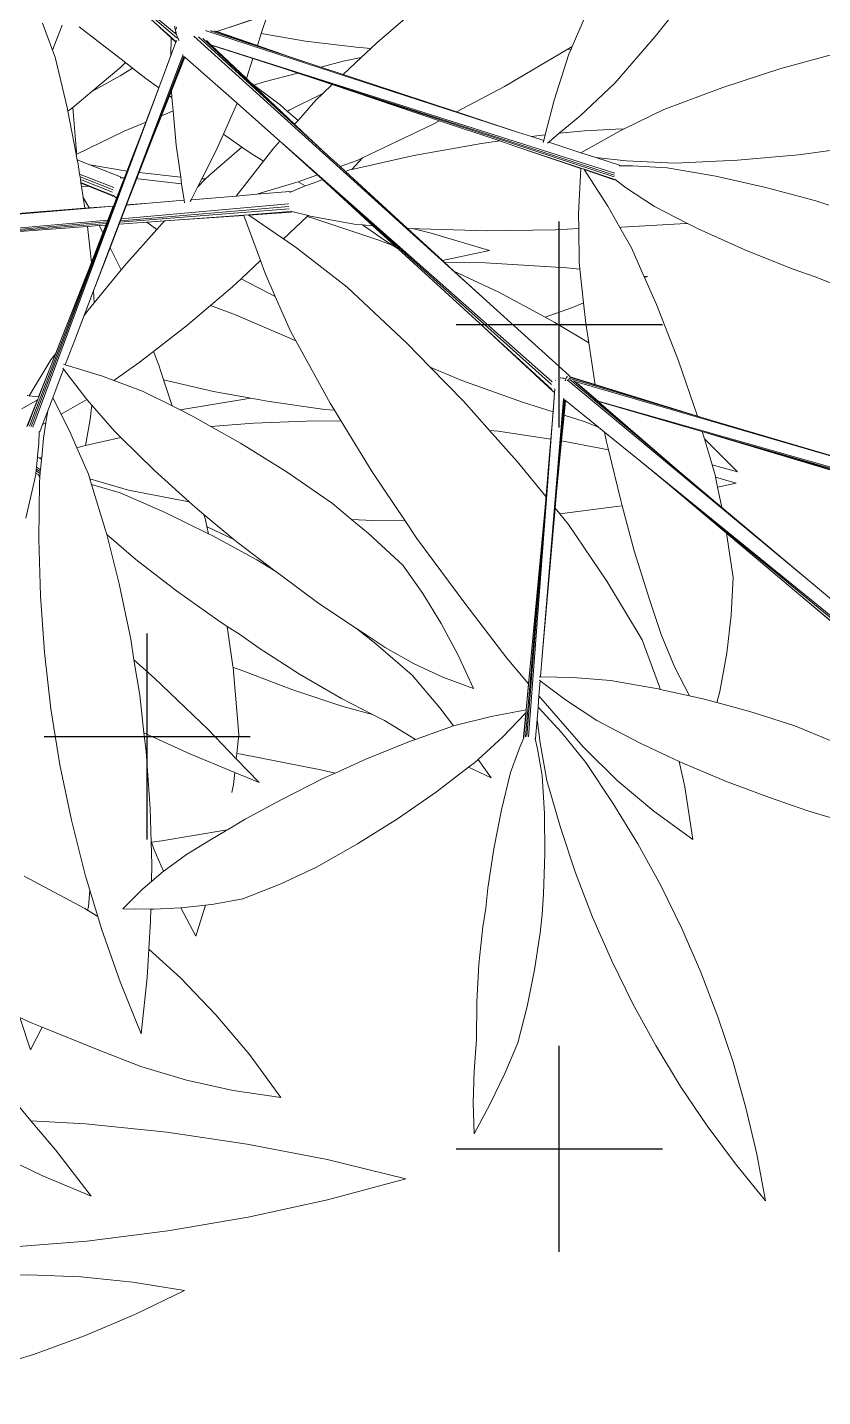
# Model space of a CAD drawing. Header units: millimetres. Extents: x 18 to 174501, y 22 to 24571.
# Drawn here: x 18596.1 to 18789, y 21839.9 to 22172.2 of the extents above; entities that cross this region are included whole.
import ezdxf

# ---------------------------------------------------------------- set-up
doc = ezdxf.new("R2010")
doc.units = ezdxf.units.MM
doc.header["$MEASUREMENT"] = 0
doc.layers.add('Edges', color=7, linetype='Continuous', lineweight=18)
doc.layers.add('tampak', color=7, linetype='Continuous')

# ---------------------------------------------------------------- blocks, each defined once
blk = doc.blocks.new('OUTDOOR')
at = {"layer": 'tampak', "transparency": 33554687}
h = blk.add_hatch(dxfattribs=at)
h.set_pattern_fill('CROSS', scale=400)
h.paths.add_polyline_path([(1833117.56, 62258.33), (1829017.56, 62258.33), (1829017.56, 55399.79), (1833117.56, 55399.79)])
blk = doc.blocks.new('BAMBOOPLAN')
at = {"layer": 'Edges'}
for p, q in [((7.9747, 0.0068), (9.87, 0.6454)), ((7.4349, 0.3284), (7.833, -0.0007)), ((7.4883, 0.2827), (7.8368, -0.0152)), ((8.7396, 0.149), (8.5295, -0.0325)), ((9.2808, 0.1244), (9.2073, -0.0455)), ((7.8339, -0.0284), (7.7365, 0.0594)), ((7.9754, 0.0066), (8.1509, 0.0649)), ((8.1508, 0.0645), (8.1293, -0.0004)), ((9.5549, 0.0642), (9.4949, -0.0106)), ((7.4056, -0.0582), (7.3713, 0.0355)), ((7.4394, 0.0284), (7.4056, -0.0582)), ((7.6087, -0.062), (7.4981, 0.0235)), ((7.8164, -0.0149), (7.777, 0.0217)), ((7.8294, 0.0253), (7.8301, 0.0185)), ((7.8301, 0.0185), (7.8317, 0.0105)), ((7.8317, 0.0105), (7.8326, 0.0073)), ((7.8326, 0.0073), (7.8323, 0.0048)), ((7.8323, 0.0048), (7.8324, 0.0011)), ((7.8324, 0.0011), (7.833, -0.0007)), ((7.8326, 0.0073), (7.8341, 0.0017)), ((7.8341, 0.0157), (7.8336, 0.0135)), ((7.8358, 0.0223), (7.8341, 0.0157)), ((7.8341, 0.0017), (7.835, -0.0013)), ((7.9381, 0.0098), (7.9369, 0.0102)), ((9.0212, -0.343), (7.9381, 0.0098)), ((7.9555, 0.009), (7.953, 0.0098)), ((7.9567, 0.0086), (7.9555, 0.009)), ((8.3252, -0.1131), (7.9567, 0.0086)), ((7.9652, 0.0087), (7.9667, 0.0081)), ((7.9667, 0.0081), (8.2249, -0.0792)), ((7.972, 0.0077), (7.9747, 0.0068)), ((7.9747, 0.0068), (7.9754, 0.0066)), ((7.9754, 0.0066), (8.1156, -0.0416)), ((7.8331, -0.0306), (7.3374, -1.3646)), ((7.8164, -0.0149), (7.8157, -0.0767)), ((7.8331, -0.0306), (7.8157, -0.0767)), ((7.8331, -0.0305), (7.8164, -0.0149)), ((7.833, -0.0007), (7.8331, -0.001)), ((7.8336, -0.0011), (7.8331, -0.001)), ((7.8339, -0.0284), (7.8331, -0.0305)), ((7.8331, -0.0305), (7.8331, -0.0306)), ((7.8336, -0.0011), (7.8355, -0.0027)), ((7.8342, -0.0013), (7.8336, -0.0011)), ((7.835, -0.0256), (7.8339, -0.0284)), ((7.835, -0.0013), (7.8355, -0.0027)), ((7.835, -0.0256), (7.8353, -0.0247)), ((7.8355, -0.0027), (7.8369, -0.0072)), ((7.8369, -0.0072), (7.8402, -0.0156)), ((7.8402, -0.0156), (7.8419, -0.0193)), ((7.8419, -0.0193), (7.8436, -0.023)), ((7.8436, -0.023), (7.8446, -0.0247)), ((7.8956, -0.0088), (7.8955, -0.0087)), ((8.934, -0.9493), (7.8956, -0.0088)), ((7.9123, -0.0123), (7.9119, -0.012)), ((8.3591, -0.4221), (7.9123, -0.0123)), ((7.9268, -0.0177), (7.9273, -0.0181)), ((7.9273, -0.0181), (8.2745, -0.3429)), ((7.9389, -0.0247), (7.9548, -0.0397)), ((7.9548, -0.0397), (9.3548, -0.4848)), ((7.9548, -0.0397), (7.9555, -0.0405)), ((7.9555, -0.0405), (8.1005, -0.0872)), ((7.9555, -0.0405), (8.0777, -0.1563)), ((8.1293, -0.0004), (8.1156, -0.0416)), ((8.1156, -0.0416), (8.2249, -0.0792)), ((8.2823, -0.026), (8.1293, -0.0004)), ((8.4584, -0.0479), (8.2823, -0.026)), ((8.5295, -0.0325), (8.5087, -0.052)), ((9.2073, -0.0455), (9.1897, -0.0558)), ((9.2073, -0.0455), (9.2034, -0.0545)), ((9.4949, -0.0106), (9.3542, -0.172)), ((7.4145, -0.0824), (7.4056, -0.0582)), ((7.4571, -0.261), (7.4145, -0.0824)), ((7.4816, -1.0652), (7.8585, -0.0731)), ((7.6583, -0.1008), (7.6087, -0.062)), ((7.7173, -0.4523), (7.861, -0.0788)), ((7.8633, -0.0808), (7.7523, -0.3634)), ((7.8157, -0.0767), (7.7737, -0.1884)), ((7.8645, -0.082), (7.8177, -0.1993)), ((7.8585, -0.0731), (7.8586, -0.073)), ((7.861, -0.0788), (7.8611, -0.0785)), ((7.8611, -0.0785), (7.8612, -0.0784)), ((7.8642, -0.0818), (7.8645, -0.082)), ((7.8645, -0.082), (8.0454, -0.242)), ((8.1005, -0.0872), (8.0777, -0.1563)), ((8.1005, -0.0872), (8.207, -0.1216)), ((8.2249, -0.0792), (8.3252, -0.1131)), ((8.4756, -0.0831), (8.4128, -0.0965)), ((8.4756, -0.0831), (8.4128, -0.1421)), ((8.5087, -0.052), (8.4584, -0.0479)), ((8.5087, -0.052), (8.4756, -0.0831)), ((9.1897, -0.0558), (8.9726, -0.1834)), ((9.1958, -0.0721), (9.1447, -0.2309)), ((9.2034, -0.0545), (9.1897, -0.0558)), ((9.2034, -0.0545), (9.1958, -0.0721)), ((10.1346, -0.0653), (9.9301, -0.1219)), ((7.6422, -0.1172), (7.5424, -0.2007)), ((7.6833, -0.1204), (7.6397, -0.1473)), ((7.6583, -0.1008), (7.6422, -0.1172)), ((7.6833, -0.1204), (7.6583, -0.1008)), ((7.7287, -0.1559), (7.6833, -0.1204)), ((8.2556, -0.1375), (8.1393, -0.1679)), ((8.207, -0.1216), (9.3531, -0.4913)), ((8.207, -0.1216), (8.2556, -0.1375)), ((8.2556, -0.1375), (8.3125, -0.1562)), ((8.3357, -0.1166), (8.3252, -0.1131)), ((8.4128, -0.0965), (8.3357, -0.1166)), ((8.4128, -0.1421), (8.3357, -0.1166)), ((8.8055, -0.2717), (8.4128, -0.1421)), ((9.9301, -0.1219), (9.7287, -0.1876)), ((7.6397, -0.1473), (7.5424, -0.2007)), ((7.7737, -0.1884), (7.7287, -0.1559)), ((7.7737, -0.1884), (7.7287, -0.308)), ((8.0777, -0.1563), (8.0929, -0.1707)), ((8.1036, -0.1788), (8.0929, -0.1707)), ((8.0929, -0.1707), (8.2447, -0.3146)), ((8.1393, -0.1679), (8.1036, -0.1788)), ((8.1945, -0.2479), (8.1036, -0.1788)), ((8.3125, -0.1562), (9.352, -0.4971)), ((8.3753, -0.1773), (8.3125, -0.1562)), ((8.3753, -0.1773), (8.3424, -0.2082)), ((8.7475, -0.3024), (8.3753, -0.1773)), ((8.9726, -0.1834), (8.8055, -0.2717)), ((9.3542, -0.172), (9.2329, -0.2866)), ((9.7287, -0.1876), (9.525, -0.2635)), ((7.5424, -0.2007), (7.4757, -0.2566)), ((7.8112, -0.2156), (7.7834, -0.2852)), ((7.8177, -0.1993), (7.8112, -0.2156)), ((7.8196, -0.2217), (7.8112, -0.2156)), ((7.8177, -0.1993), (7.8196, -0.2217)), ((7.8196, -0.2217), (7.8237, -0.2686)), ((8.3424, -0.2082), (8.2257, -0.2661)), ((8.3182, -0.2309), (8.2566, -0.3011)), ((8.3424, -0.2082), (8.3182, -0.2309)), ((9.1447, -0.2309), (9.1134, -0.3513)), ((7.4588, -0.2696), (7.4571, -0.261)), ((7.4717, -0.26), (7.4588, -0.2696)), ((7.4876, -0.4187), (7.4588, -0.2696)), ((7.4757, -0.2566), (7.4717, -0.26)), ((7.4777, -0.2714), (7.4757, -0.2566)), ((7.4886, -0.4101), (7.4777, -0.2714)), ((7.8237, -0.2686), (7.7834, -0.2852)), ((7.8237, -0.2686), (7.8338, -0.387)), ((8.0454, -0.242), (7.998, -0.349)), ((8.0454, -0.242), (8.1935, -0.373)), ((8.2204, -0.2702), (8.1945, -0.2479)), ((8.2257, -0.2661), (8.2204, -0.2702)), ((8.2566, -0.3011), (8.2204, -0.2702)), ((9.0212, -0.343), (8.8055, -0.2717)), ((9.525, -0.2635), (9.3866, -0.3309)), ((7.7287, -0.308), (7.6536, -0.3391)), ((7.7287, -0.308), (7.7149, -0.3447)), ((7.7834, -0.2852), (7.7523, -0.3634)), ((8.2566, -0.3011), (8.2447, -0.3146)), ((8.2447, -0.3146), (8.2745, -0.3429)), ((8.7228, -0.3154), (8.4801, -0.4311)), ((8.7475, -0.3024), (8.7228, -0.3154)), ((8.9565, -0.3726), (8.7475, -0.3024)), ((9.2329, -0.2866), (9.1623, -0.346)), ((9.3584, -0.3313), (9.25, -0.3377)), ((9.3866, -0.3309), (9.3584, -0.3313)), ((9.3866, -0.3309), (9.3727, -0.3376)), ((7.7149, -0.3447), (7.3315, -1.3628)), ((7.6536, -0.3391), (7.4877, -0.4193)), ((7.7149, -0.3447), (7.6788, -0.439)), ((7.7523, -0.3634), (7.7173, -0.4523)), ((7.998, -0.349), (7.9711, -0.4099)), ((8.0622, -0.3939), (7.998, -0.349)), ((8.1935, -0.373), (8.1693, -0.4006)), ((8.1935, -0.373), (8.2016, -0.3802)), ((8.2745, -0.3429), (8.3591, -0.4221)), ((8.9565, -0.3726), (8.8925, -0.3813)), ((9.0086, -0.3901), (8.9565, -0.3726)), ((9.0663, -0.3577), (9.0212, -0.343)), ((9.1134, -0.3513), (9.0663, -0.3577)), ((9.1082, -0.3713), (9.0663, -0.3577)), ((9.1082, -0.3713), (9.1065, -0.3779)), ((9.1134, -0.3513), (9.1082, -0.3713)), ((9.1255, -0.377), (9.1218, -0.3801)), ((9.1623, -0.346), (9.1255, -0.377)), ((9.2374, -0.4134), (9.1255, -0.377)), ((9.25, -0.3377), (9.1623, -0.346)), ((9.3727, -0.3376), (9.2374, -0.4134)), ((7.4876, -0.4187), (7.4886, -0.4101)), ((7.4877, -0.4193), (7.4876, -0.4187)), ((7.4915, -0.4386), (7.4877, -0.4193)), ((7.8338, -0.387), (7.8499, -0.4982)), ((7.9711, -0.4099), (7.923, -0.5038)), ((8.0622, -0.3939), (7.9492, -0.4908)), ((8.0942, -0.4164), (8.0622, -0.3939)), ((8.1366, -0.4425), (8.0942, -0.4164)), ((8.1693, -0.4006), (8.1366, -0.4425)), ((8.2016, -0.3802), (9.138, -1.2084)), ((8.2016, -0.3802), (8.307, -0.4747)), ((8.4022, -0.4616), (8.3591, -0.4221)), ((8.6584, -0.4229), (8.4429, -0.4717)), ((8.8925, -0.3813), (8.6584, -0.4229)), ((9.2364, -0.4677), (9.0086, -0.3901)), ((9.2365, -0.4667), (9.0086, -0.3901)), ((9.2888, -0.4302), (9.2374, -0.4134)), ((9.9913, -0.4206), (9.7802, -0.4394)), ((10.1878, -0.3941), (9.9913, -0.4206)), ((7.6788, -0.439), (7.3262, -1.3617)), ((7.5346, -0.4555), (7.4915, -0.4386)), ((7.4942, -0.4528), (7.4915, -0.4386)), ((7.4996, -0.4879), (7.4942, -0.4528)), ((7.6639, -0.4773), (7.5346, -0.4555)), ((7.641, -0.4974), (7.5346, -0.4555)), ((7.6639, -0.4773), (7.6788, -0.439)), ((7.7057, -0.4824), (7.7173, -0.4523)), ((8.1366, -0.4425), (8.042, -0.5636)), ((8.307, -0.4747), (9.1353, -1.2176)), ((8.3238, -0.49), (8.307, -0.4747)), ((8.4612, -0.4401), (8.4022, -0.4616)), ((8.4209, -0.4787), (8.4022, -0.4616)), ((8.4367, -0.4731), (8.4209, -0.4787)), ((8.4429, -0.4717), (8.4367, -0.4731)), ((8.4801, -0.4311), (8.4429, -0.4717)), ((8.4801, -0.4311), (8.4612, -0.4401)), ((9.2293, -0.6254), (9.2364, -0.4677)), ((9.2364, -0.4677), (9.2365, -0.4667)), ((9.2479, -0.4705), (9.2365, -0.4667)), ((9.2488, -0.4719), (9.2479, -0.4705)), ((9.3517, -0.5054), (9.2479, -0.4705)), ((9.3526, -0.5073), (9.2488, -0.4719)), ((9.33, -0.5983), (9.2488, -0.4719)), ((9.394, -0.4414), (9.2888, -0.4302)), ((9.3704, -0.4567), (9.2888, -0.4302)), ((9.3713, -0.4587), (9.3697, -0.4587)), ((9.3704, -0.4567), (9.3713, -0.4587)), ((9.4165, -0.4585), (9.3713, -0.4587)), ((9.5631, -0.4497), (9.394, -0.4414)), ((9.5366, -0.4654), (9.4165, -0.4585)), ((9.7045, -0.495), (9.5366, -0.4654)), ((9.7802, -0.4394), (9.5631, -0.4497)), ((7.4996, -0.4879), (7.6181, -0.5336)), ((7.501, -0.4975), (7.4996, -0.4879)), ((7.501, -0.4975), (7.6153, -0.5421)), ((7.5023, -0.5058), (7.501, -0.4975)), ((7.5023, -0.5058), (7.6133, -0.5498)), ((7.504, -0.517), (7.5023, -0.5058)), ((7.6123, -0.5607), (7.504, -0.517)), ((7.5043, -0.5187), (7.504, -0.517)), ((7.5323, -0.5301), (7.5043, -0.5187)), ((7.5059, -0.5297), (7.5043, -0.5187)), ((7.6355, -0.55), (7.647, -0.5204)), ((7.6421, -0.5002), (7.6399, -0.5)), ((7.641, -0.4974), (7.6421, -0.5002)), ((7.6547, -0.5008), (7.6421, -0.5002)), ((7.647, -0.5204), (7.6547, -0.5008)), ((7.6547, -0.5008), (7.6639, -0.4773)), ((7.6626, -0.5946), (7.6977, -0.5032)), ((7.6977, -0.5032), (7.7057, -0.4824)), ((7.7023, -0.5035), (7.6977, -0.5032)), ((7.8532, -0.5213), (7.7023, -0.5035)), ((7.8499, -0.4982), (7.7057, -0.4824)), ((7.8499, -0.4982), (7.8532, -0.5213)), ((7.8532, -0.5213), (7.8614, -0.5785)), ((7.923, -0.5038), (7.9082, -0.5326)), ((7.9363, -0.5039), (7.9082, -0.5326)), ((7.9363, -0.5039), (7.923, -0.5038)), ((7.9492, -0.4908), (7.9363, -0.5039)), ((8.249, -0.5172), (8.1139, -0.5576)), ((8.2568, -0.5143), (8.249, -0.5172)), ((8.3238, -0.49), (8.2568, -0.5143)), ((8.2816, -0.5283), (8.2568, -0.5143)), ((8.3215, -0.5139), (8.2855, -0.5266)), ((8.3419, -0.5067), (8.3215, -0.5139)), ((8.3305, -0.4962), (8.3238, -0.49)), ((8.3419, -0.5067), (8.3305, -0.4962)), ((8.5163, -0.6664), (8.3419, -0.5067)), ((8.6347, -0.6748), (8.4209, -0.4787)), ((9.3526, -0.5073), (9.3541, -0.5074)), ((9.3541, -0.5074), (9.3558, -0.5064)), ((9.3558, -0.5064), (9.3542, -0.5053)), ((9.3916, -0.5335), (9.3558, -0.5064)), ((9.8785, -0.5342), (9.7045, -0.495)), ((7.5323, -0.5301), (7.5059, -0.5297)), ((7.5118, -0.5683), (7.5059, -0.5297)), ((7.5324, -0.6048), (7.5118, -0.5683)), ((7.5176, -0.606), (7.5118, -0.5683)), ((7.6133, -0.5633), (7.5323, -0.5301)), ((7.6133, -0.5633), (7.6152, -0.5636)), ((7.6152, -0.5636), (7.6176, -0.5624)), ((7.6176, -0.5624), (7.6156, -0.5608)), ((7.6273, -0.5708), (7.6176, -0.5624)), ((7.6273, -0.5708), (7.6355, -0.55)), ((7.9082, -0.5326), (7.8857, -0.5765)), ((8.042, -0.5636), (7.8857, -0.5765)), ((8.1139, -0.5576), (8.042, -0.5636)), ((8.2279, -0.5482), (8.1139, -0.5576)), ((8.2279, -0.5482), (8.2301, -0.5502)), ((8.2301, -0.5502), (8.228, -0.551)), ((8.2816, -0.5283), (8.2301, -0.5502)), ((8.2855, -0.5266), (8.2816, -0.5283)), ((9.4917, -0.6), (9.3916, -0.5335)), ((10.051, -0.5805), (9.8785, -0.5342)), ((7.6164, -0.5987), (6.8469, -0.6623)), ((7.5176, -0.606), (7.2568, -0.6265)), ((7.5324, -0.6048), (7.5176, -0.606)), ((7.6166, -0.5982), (7.5324, -0.6048)), ((7.5976, -0.6469), (7.6164, -0.5987)), ((7.6164, -0.5987), (7.6166, -0.5982)), ((7.6166, -0.5982), (7.6273, -0.5708)), ((7.6395, -0.6546), (8.2261, -0.6074)), ((7.6415, -0.6495), (8.2245, -0.5996)), ((7.6441, -0.6428), (8.2233, -0.5908)), ((7.6441, -0.6428), (7.6625, -0.5949)), ((7.7399, -0.5885), (7.6625, -0.5949)), ((7.6625, -0.5949), (7.6626, -0.5946)), ((7.7399, -0.5885), (7.6626, -0.5946)), ((7.8614, -0.5785), (7.7399, -0.5885)), ((7.8614, -0.5785), (7.8627, -0.5874)), ((7.8857, -0.5765), (7.8828, -0.5822)), ((8.2355, -0.6169), (8.2331, -0.6163)), ((8.234, -0.6189), (8.2355, -0.6169)), ((8.2912, -0.6311), (8.2355, -0.6169)), ((9.3718, -0.6722), (9.33, -0.5983)), ((9.607, -0.6583), (9.4917, -0.6)), ((10.097, -0.5949), (10.051, -0.5805)), ((6.2313, -0.7696), (7.5976, -0.6469)), ((6.6247, -0.7364), (7.5951, -0.6534)), ((6.7722, -0.7245), (7.5931, -0.6584)), ((7.5907, -0.6645), (7.5669, -0.6663)), ((7.5803, -0.6913), (7.5907, -0.6645)), ((7.5907, -0.6645), (7.5931, -0.6584)), ((7.5931, -0.6584), (7.5951, -0.6534)), ((7.5951, -0.6534), (7.5976, -0.6469)), ((7.6055, -0.743), (7.637, -0.6612)), ((7.7331, -0.6541), (7.637, -0.6612)), ((7.637, -0.6612), (7.6395, -0.6546)), ((7.6395, -0.6546), (7.6415, -0.6495)), ((7.6415, -0.6495), (7.6441, -0.6428)), ((7.7487, -0.653), (7.7331, -0.6541)), ((7.7671, -0.6797), (7.7331, -0.6541)), ((8.0684, -0.6295), (7.7487, -0.653)), ((7.7938, -0.6498), (7.7487, -0.653)), ((7.7938, -0.6498), (7.7671, -0.6797)), ((8.0689, -0.6308), (7.7938, -0.6498)), ((8.0844, -0.6284), (8.0684, -0.6295)), ((8.0689, -0.6308), (8.0684, -0.6295)), ((8.1265, -0.7877), (8.0689, -0.6308)), ((8.2301, -0.6177), (8.0844, -0.6284)), ((8.0862, -0.6296), (8.0844, -0.6284)), ((8.2321, -0.6195), (8.0862, -0.6296)), ((8.2066, -0.7124), (8.0862, -0.6296)), ((8.2878, -0.6344), (8.2066, -0.7124)), ((8.2321, -0.6195), (8.234, -0.6189)), ((8.2912, -0.6311), (8.2878, -0.6344)), ((8.3111, -0.6411), (8.2878, -0.6344)), ((8.2935, -0.6317), (8.2912, -0.6311)), ((8.451, -0.6617), (8.2935, -0.6317)), ((8.537, -0.7165), (8.3111, -0.6411)), ((8.4796, -0.6638), (8.451, -0.6617)), ((8.556, -0.7165), (8.4796, -0.6638)), ((8.5163, -0.6664), (8.4796, -0.6638)), ((9.2299, -0.6759), (9.2293, -0.6254)), ((9.6011, -0.659), (9.379, -0.672)), ((9.607, -0.6583), (9.6011, -0.659)), ((9.6439, -0.677), (9.607, -0.6583)), ((7.5263, -0.6693), (7.2598, -0.6888)), ((7.5669, -0.6663), (7.5263, -0.6693)), ((7.5403, -0.7937), (7.5263, -0.6693)), ((7.5403, -0.7937), (7.5803, -0.6913)), ((7.576, -0.6826), (7.5669, -0.6663)), ((7.5803, -0.6913), (7.576, -0.6826)), ((7.7671, -0.6797), (7.6617, -0.7973)), ((8.6036, -0.7464), (8.5163, -0.6664)), ((8.6531, -0.6762), (8.6347, -0.6748)), ((8.7576, -0.7875), (8.6347, -0.6748)), ((8.7187, -0.6924), (8.6531, -0.6762)), ((8.6778, -0.6779), (8.6531, -0.6762)), ((8.9135, -0.6839), (8.6778, -0.6779)), ((8.9207, -0.7524), (8.7187, -0.6924)), ((9.1496, -0.6804), (8.9135, -0.6839)), ((9.2299, -0.6759), (9.1496, -0.6804)), ((9.2313, -0.7922), (9.2299, -0.6759)), ((9.379, -0.672), (9.3718, -0.6722)), ((9.4121, -0.7435), (9.3718, -0.6722)), ((9.8051, -0.7496), (9.6439, -0.677)), ((7.5479, -0.8928), (7.6055, -0.743)), ((7.6431, -0.82), (7.6055, -0.743)), ((8.2513, -0.7431), (8.2066, -0.7124)), ((8.4271, -0.8793), (8.2513, -0.7431)), ((8.5851, -0.7348), (8.537, -0.7165)), ((8.5851, -0.7348), (8.556, -0.7165)), ((8.6036, -0.7464), (8.5851, -0.7348)), ((8.887, -1.0059), (8.6036, -0.7464)), ((8.9207, -0.7524), (8.7576, -0.7875)), ((9.4555, -0.8413), (9.4121, -0.7435)), ((9.9695, -0.8156), (9.8051, -0.7496)), ((7.4393, -1.0522), (7.5403, -0.7937)), ((7.6617, -0.7973), (7.6431, -0.82)), ((8.1265, -0.7877), (8.0594, -0.8502)), ((8.1414, -0.8284), (8.1265, -0.7877)), ((8.7629, -0.7924), (8.7576, -0.7875)), ((8.907, -0.7948), (8.7629, -0.7924)), ((8.797, -0.8236), (8.7629, -0.7924)), ((9.1881, -0.8123), (8.907, -0.7948)), ((9.234, -0.8173), (9.2313, -0.7922)), ((7.6431, -0.82), (7.5497, -0.9343)), ((8.0594, -0.8502), (8.0297, -0.8779)), ((8.1778, -0.9122), (8.0594, -0.8502)), ((8.1778, -0.9122), (8.1414, -0.8284)), ((8.9525, -0.8971), (8.797, -0.8236)), ((8.934, -0.9493), (8.797, -0.8236)), ((9.234, -0.8173), (9.1881, -0.8123)), ((9.2467, -0.9339), (9.234, -0.8173)), ((9.4676, -0.8426), (9.4555, -0.8413)), ((9.4578, -0.8466), (9.4555, -0.8413)), ((9.4676, -0.8426), (9.4578, -0.8466)), ((9.4989, -0.9392), (9.4578, -0.8466)), ((10.053, -0.8454), (9.9695, -0.8156)), ((10.1305, -0.8764), (10.053, -0.8454)), ((7.515, -0.9783), (7.5479, -0.8928)), ((7.5497, -0.9343), (7.5479, -0.8928)), ((8.0297, -0.8779), (7.9536, -0.9426)), ((8.6349, -1.0751), (8.4271, -0.8793)), ((9.1136, -0.984), (8.9525, -0.8971)), ((7.5497, -0.9343), (7.5288, -0.9599)), ((7.9536, -0.9426), (7.8705, -1.0133)), ((8.04, -0.9752), (7.9536, -0.9426)), ((8.23, -1.0325), (8.1778, -0.9122)), ((9.1971, -1.1876), (8.934, -0.9493)), ((9.2467, -0.9339), (9.2078, -0.95)), ((9.2545, -1.0051), (9.2467, -0.9339)), ((9.576, -1.1345), (9.4989, -0.9392)), ((7.4816, -1.0652), (7.515, -0.9783)), ((7.5288, -0.9599), (7.515, -0.9783)), ((8.2206, -1.0525), (8.04, -0.9752)), ((9.2078, -0.95), (9.1136, -0.984)), ((9.1473, -1.0022), (9.1136, -0.984)), ((7.8705, -1.0133), (7.7558, -1.1022)), ((8.2485, -1.0659), (8.23, -1.0325)), ((9.1407, -1.2412), (8.887, -1.0059)), ((9.1367, -1.2345), (8.887, -1.0059)), ((9.2646, -1.0724), (9.1473, -1.0022)), ((9.2646, -1.0724), (9.2545, -1.0051)), ((7.3583, -1.2596), (7.4393, -1.0522)), ((7.4168, -1.1092), (7.4393, -1.0522)), ((7.45, -1.1484), (7.4816, -1.0652)), ((8.2485, -1.0659), (8.2206, -1.0525)), ((8.3683, -1.2822), (8.2485, -1.0659)), ((8.7148, -1.157), (8.6349, -1.0751)), ((9.2856, -1.2115), (9.2646, -1.0724)), ((7.4003, -1.1312), (7.3242, -1.2562)), ((7.3574, -1.2595), (7.4168, -1.1092)), ((7.4168, -1.1092), (7.4003, -1.1312)), ((7.7558, -1.1022), (7.7055, -1.1412)), ((7.7736, -1.1499), (7.7558, -1.1022)), ((9.6419, -1.3265), (9.576, -1.1345)), ((7.4063, -1.2632), (7.4441, -1.1638)), ((7.4441, -1.1638), (7.4415, -1.1604)), ((7.5215, -1.2647), (7.4441, -1.1638)), ((7.45, -1.1484), (7.4442, -1.1466)), ((7.5758, -1.1873), (7.45, -1.1484)), ((7.7055, -1.1412), (7.6183, -1.2032)), ((7.7902, -1.2007), (7.7736, -1.1499)), ((8.8242, -1.2031), (8.7148, -1.157)), ((8.8304, -1.2754), (8.7148, -1.157)), ((9.1923, -1.1861), (9.1921, -1.1859)), ((9.1921, -1.186), (9.1923, -1.1862)), ((7.6183, -1.2032), (7.5758, -1.1873)), ((7.7175, -1.2403), (7.6183, -1.2032)), ((7.964, -1.2409), (7.7902, -1.2007)), ((7.8199, -1.2916), (7.7902, -1.2007)), ((9.035, -1.2788), (8.8242, -1.2031)), ((9.147, -1.2316), (9.0555, -2.4383)), ((9.1472, -1.2283), (9.1471, -1.229)), ((9.1472, -1.2284), (9.1472, -1.229)), ((9.1491, -1.2036), (9.1491, -1.2041)), ((9.1678, -1.1943), (9.1656, -1.1942)), ((9.1733, -1.1947), (9.1678, -1.1943)), ((9.1786, -1.1955), (9.1733, -1.1947)), ((9.1833, -1.1965), (9.1786, -1.1955)), ((9.1828, -1.2031), (9.1824, -1.2043)), ((9.1832, -1.202), (9.1828, -1.2031)), ((9.1832, -1.202), (9.1833, -1.2019)), ((9.1834, -1.1965), (9.1833, -1.1965)), ((9.1853, -1.1973), (9.1833, -1.2019)), ((9.1878, -1.1926), (9.1853, -1.1973)), ((9.1901, -1.1894), (9.1878, -1.1926)), ((9.1894, -1.2007), (9.1893, -1.2006)), ((10.0348, -1.9042), (9.1894, -1.2007)), ((9.1903, -1.1892), (9.1901, -1.1894)), ((9.1961, -1.2004), (9.1925, -1.1994)), ((9.1929, -1.1881), (9.1927, -1.188)), ((9.6915, -1.3415), (9.195, -1.1947)), ((9.1961, -1.2004), (9.1961, -1.2005)), ((9.1984, -1.1897), (9.1971, -1.1876)), ((9.1973, -1.1915), (9.5861, -1.3096)), ((9.1984, -1.1897), (9.1975, -1.1894)), ((9.1985, -1.1898), (9.1984, -1.1897)), ((9.2007, -1.1904), (9.1984, -1.1897)), ((9.1989, -1.1998), (9.1986, -1.1995)), ((9.5695, -1.5121), (9.1989, -1.1998)), ((9.1993, -1.19), (9.222, -1.1971)), ((9.2007, -1.1904), (9.222, -1.1971)), ((9.2115, -1.2042), (9.2121, -1.2047)), ((9.2121, -1.2047), (9.501, -1.4532)), ((9.213, -1.2054), (9.2131, -1.2054)), ((10.4224, -1.5577), (9.2131, -1.2054)), ((9.222, -1.1971), (9.2867, -1.2171)), ((9.2257, -1.2132), (9.297, -1.2754)), ((9.2867, -1.2171), (9.2856, -1.2115)), ((9.2867, -1.2171), (9.5861, -1.3096)), ((7.2987, -1.3015), (7.353, -1.2705)), ((7.3167, -1.3623), (7.353, -1.2705)), ((7.3176, -1.2555), (7.3242, -1.2562)), ((7.3186, -1.3614), (7.3544, -1.2697)), ((7.3242, -1.2562), (7.3574, -1.2595)), ((7.353, -1.2705), (7.3544, -1.2697)), ((7.3544, -1.2697), (7.3583, -1.2596)), ((7.3574, -1.2595), (7.3583, -1.2596)), ((7.389, -1.3087), (7.4063, -1.2632)), ((7.4352, -1.3203), (7.4063, -1.2632)), ((7.5249, -1.2687), (7.4352, -1.3203)), ((7.5249, -1.2687), (7.5215, -1.2647)), ((7.542, -1.2886), (7.5249, -1.2687)), ((7.8199, -1.2916), (7.7175, -1.2403)), ((8.0928, -1.2647), (7.8476, -1.3054)), ((8.0928, -1.2647), (7.964, -1.2409)), ((8.1566, -1.2764), (8.0928, -1.2647)), ((8.3501, -1.3033), (8.1566, -1.2764)), ((8.9202, -1.3762), (8.8304, -1.2754)), ((9.1405, -1.3118), (9.035, -1.2788)), ((9.1033, -2.1596), (9.1774, -1.2666)), ((9.1458, -1.2454), (9.1405, -1.3118)), ((9.1407, -1.2412), (9.1458, -1.2454)), ((9.1466, -1.2355), (9.1458, -1.2454)), ((9.1529, -1.5901), (9.1808, -1.2694)), ((9.183, -1.2714), (9.1607, -1.5078)), ((9.1774, -1.2666), (9.1775, -1.2656)), ((9.1775, -1.2656), (9.1775, -1.2655)), ((9.184, -1.2722), (9.1789, -1.3238)), ((9.1823, -1.2708), (9.183, -1.2714)), ((9.183, -1.2714), (9.184, -1.2722)), ((9.184, -1.2722), (9.2977, -1.3646)), ((9.297, -1.2754), (10.7739, -1.6943)), ((9.297, -1.2754), (9.2978, -1.2761)), ((9.2978, -1.2761), (9.2984, -1.2762)), ((9.2978, -1.2761), (9.2985, -1.2767)), ((9.2985, -1.2767), (9.2984, -1.2762)), ((9.2984, -1.2762), (9.5689, -1.3542)), ((9.2985, -1.2767), (9.501, -1.4532)), ((7.371, -1.3561), (7.389, -1.3087)), ((7.3826, -1.3503), (7.389, -1.3087)), ((7.4694, -1.3882), (7.4352, -1.3203)), ((7.5359, -1.3386), (7.542, -1.2886)), ((7.6201, -1.3792), (7.542, -1.2886)), ((7.8476, -1.3054), (7.8199, -1.2916)), ((7.891, -1.3272), (7.8476, -1.3054)), ((7.9543, -1.3628), (7.891, -1.3272)), ((8.383, -1.3064), (8.3501, -1.3033)), ((8.383, -1.3064), (8.3683, -1.2822)), ((8.4063, -1.3446), (8.383, -1.3064)), ((9.1405, -1.3118), (9.1329, -1.4063)), ((9.1789, -1.3238), (9.1701, -1.4123)), ((9.2482, -1.3454), (9.1789, -1.3238)), ((9.5861, -1.3096), (9.6419, -1.3265)), ((9.6419, -1.3265), (9.6915, -1.3415)), ((7.3616, -1.3808), (7.371, -1.3561)), ((7.3826, -1.3503), (7.371, -1.3561)), ((7.3745, -1.4028), (7.3826, -1.3503)), ((7.52, -1.4285), (7.5359, -1.3386)), ((8.1028, -1.3509), (7.9543, -1.3628)), ((8.057, -1.4205), (7.9543, -1.3628)), ((8.3148, -1.3436), (8.1028, -1.3509)), ((8.4063, -1.3446), (8.3148, -1.3436)), ((8.5131, -1.5199), (8.4063, -1.3446)), ((8.9499, -1.3793), (8.9202, -1.3762)), ((9.0168, -1.4847), (8.9202, -1.3762)), ((9.2977, -1.3646), (9.2482, -1.3454)), ((9.2977, -1.3646), (9.3194, -1.3822)), ((9.5689, -1.3542), (10.7723, -1.7011)), ((9.5689, -1.3542), (9.658, -1.3804)), ((10.4224, -1.5577), (9.6915, -1.3415)), ((7.354, -1.4653), (7.3584, -1.4217)), ((7.3584, -1.4217), (7.3599, -1.3817)), ((7.3599, -1.3817), (7.36, -1.3798)), ((7.3599, -1.3817), (7.3616, -1.3808)), ((7.368, -1.4708), (7.3745, -1.4028)), ((7.4903, -1.4363), (7.4694, -1.3882)), ((7.6428, -1.4014), (7.52, -1.4285)), ((7.6428, -1.4014), (7.6201, -1.3792)), ((7.7593, -1.5149), (7.6428, -1.4014)), ((8.2188, -1.5215), (8.057, -1.4205)), ((9.1329, -1.4063), (8.9499, -1.3793)), ((9.1329, -1.4063), (9.1253, -1.5018)), ((9.1701, -1.4123), (9.1607, -1.5078)), ((9.3329, -1.444), (9.1701, -1.4123)), ((9.3262, -1.4165), (9.3194, -1.3822)), ((9.3194, -1.3822), (9.4454, -1.4846)), ((9.3329, -1.444), (9.3262, -1.4165)), ((9.6653, -1.4052), (9.658, -1.3804)), ((9.658, -1.3804), (9.6796, -1.3867)), ((9.7805, -1.52), (9.6653, -1.4052)), ((9.6919, -1.496), (9.6653, -1.4052)), ((9.6796, -1.3867), (10.7713, -1.7072)), ((10.4109, -1.6071), (9.6796, -1.3867)), ((7.3501, -1.504), (7.3537, -1.4682)), ((7.3537, -1.4682), (7.354, -1.4653)), ((7.3547, -1.4688), (7.3537, -1.4682)), ((7.3547, -1.4688), (7.354, -1.4653)), ((7.3611, -1.4728), (7.3547, -1.4688)), ((7.368, -1.4708), (7.3611, -1.4728)), ((7.3674, -1.4767), (7.368, -1.4708)), ((7.5104, -1.4306), (7.4903, -1.4363)), ((7.5303, -1.5285), (7.4903, -1.4363)), ((7.52, -1.4285), (7.5104, -1.4306)), ((9.376, -1.6195), (9.3329, -1.444)), ((9.501, -1.4532), (9.5695, -1.5121)), ((7.348, -1.5245), (7.3488, -1.5167)), ((7.3488, -1.5167), (7.3494, -1.5108)), ((7.3488, -1.5167), (7.3628, -1.5253)), ((7.3494, -1.5108), (7.3501, -1.504)), ((7.3494, -1.5108), (7.3633, -1.5193)), ((7.3501, -1.504), (7.364, -1.5125)), ((7.3674, -1.4767), (7.3611, -1.4728)), ((7.3628, -1.5253), (7.3633, -1.5193)), ((7.3633, -1.5193), (7.364, -1.5125)), ((7.364, -1.5125), (7.3674, -1.4767)), ((7.8792, -1.624), (7.7593, -1.5149)), ((9.1162, -1.607), (9.0168, -1.4847)), ((9.1253, -1.5018), (9.0503, -2.4382)), ((9.1253, -1.5018), (9.1179, -1.5881)), ((9.1607, -1.5078), (9.1529, -1.5901)), ((9.4454, -1.4846), (9.5306, -1.5548)), ((9.4454, -1.4846), (10.2023, -2.0995)), ((9.7252, -1.6433), (9.5695, -1.5121)), ((9.7805, -1.52), (9.6919, -1.496)), ((9.7033, -1.5351), (9.6919, -1.496)), ((7.3128, -1.6802), (7.3476, -1.5287)), ((7.3476, -1.5287), (7.348, -1.5245)), ((7.358, -1.5307), (7.348, -1.5245)), ((7.3585, -1.5323), (7.358, -1.5307)), ((7.362, -1.5333), (7.358, -1.5307)), ((7.3584, -1.754), (7.36, -1.5546)), ((7.3619, -1.5344), (7.3585, -1.5323)), ((7.3613, -1.5403), (7.3585, -1.5323)), ((7.36, -1.5546), (7.3613, -1.5403)), ((7.3613, -1.5403), (7.3619, -1.5344)), ((7.3619, -1.5344), (7.362, -1.5333)), ((7.362, -1.5333), (7.3628, -1.5253)), ((7.5353, -1.5448), (7.5303, -1.5285)), ((7.6694, -1.5841), (7.5353, -1.5448)), ((7.541, -1.5633), (7.5353, -1.5448)), ((7.6399, -1.5931), (7.541, -1.5633)), ((7.5886, -1.7186), (7.541, -1.5633)), ((8.376, -1.6298), (8.2188, -1.5215)), ((8.6278, -1.6902), (8.5131, -1.5199)), ((9.5306, -1.5548), (10.2004, -2.1067)), ((9.742, -1.7327), (9.5306, -1.5548)), ((9.704, -1.5387), (9.7033, -1.5351)), ((9.7751, -1.5594), (9.704, -1.5387)), ((9.7111, -1.5735), (9.704, -1.5387)), ((9.7751, -1.5594), (9.7111, -1.5735)), ((7.7963, -1.6611), (7.6399, -1.5931)), ((7.8792, -1.624), (7.6694, -1.5841)), ((9.1179, -1.5881), (9.0456, -2.4384)), ((9.0653, -2.1585), (9.1162, -1.607)), ((9.1162, -1.607), (9.1179, -1.5881)), ((9.148, -1.6461), (9.1529, -1.5901)), ((9.7252, -1.6433), (9.7111, -1.5735)), ((7.9467, -1.735), (7.7963, -1.6611)), ((7.8998, -1.6427), (7.8792, -1.624)), ((7.9305, -1.6682), (7.8998, -1.6427)), ((8.442, -1.6849), (8.376, -1.6298)), ((9.1033, -2.1596), (9.148, -1.6461)), ((9.1637, -1.6655), (9.148, -1.6461)), ((9.361, -1.6406), (9.1637, -1.6655)), ((9.3806, -1.6373), (9.361, -1.6406)), ((9.3806, -1.6373), (9.376, -1.6195)), ((9.4215, -1.794), (9.3806, -1.6373)), ((10.0348, -1.9042), (9.7252, -1.6433)), ((7.9355, -1.686), (7.9305, -1.6682)), ((8.0345, -1.7544), (7.9305, -1.6682)), ((7.9409, -1.7099), (7.9355, -1.686)), ((8.5155, -1.689), (8.442, -1.6849)), ((8.5004, -1.7335), (8.442, -1.6849)), ((8.6278, -1.6902), (8.5155, -1.689)), ((8.6687, -1.751), (8.6278, -1.6902)), ((9.1936, -1.7023), (9.1637, -1.6655)), ((9.327, -1.8986), (9.1936, -1.7023)), ((7.3636, -1.9504), (7.3584, -1.754)), ((7.5935, -1.7378), (7.5886, -1.7186)), ((7.6949, -1.8239), (7.5935, -1.7378)), ((7.6368, -1.9084), (7.5935, -1.7378)), ((7.9413, -1.7101), (7.9409, -1.7099)), ((7.9467, -1.735), (7.9409, -1.7099)), ((8.0345, -1.7544), (7.9413, -1.7101)), ((7.9563, -1.7398), (7.9467, -1.735)), ((8.1133, -1.8251), (7.9563, -1.7398)), ((8.0459, -1.764), (8.0345, -1.7544)), ((8.6196, -1.8439), (8.5004, -1.7335)), ((8.8347, -1.975), (8.6687, -1.751)), ((9.7646, -1.886), (9.742, -1.7327)), ((10, -1.9499), (9.742, -1.7327)), ((8.1768, -1.863), (8.0459, -1.764)), ((9.4759, -1.9658), (9.4215, -1.794)), ((7.8348, -1.9321), (7.6949, -1.8239)), ((8.1768, -1.863), (8.1133, -1.8251)), ((8.6891, -1.9416), (8.6196, -1.8439)), ((8.1974, -1.8785), (8.1768, -1.863)), ((8.3291, -1.9761), (8.1974, -1.8785)), ((9.45, -2.1021), (9.327, -1.8986)), ((9.7582, -2.0164), (9.7646, -1.886)), ((7.6765, -2.1005), (7.6368, -1.9084)), ((7.9792, -2.0347), (7.8348, -1.9321)), ((8.7533, -2.0456), (8.6891, -1.9416)), ((10.2196, -2.058), (10.0348, -1.9042)), ((7.3775, -2.1464), (7.3636, -1.9504)), ((8.4595, -2.0628), (8.3291, -1.9761)), ((8.9807, -2.166), (8.8347, -1.975)), ((9.5149, -2.0836), (9.4759, -1.9658)), ((10.2011, -2.1213), (10, -1.9499)), ((10.2018, -2.1196), (10, -1.9499)), ((8.0115, -2.0558), (7.9792, -2.0347)), ((9.7427, -2.1483), (9.7582, -2.0164)), ((8.031, -2.1944), (8.0115, -2.0558)), ((8.0535, -2.0831), (8.0115, -2.0558)), ((8.1216, -2.1314), (8.0535, -2.0831)), ((8.5266, -2.116), (8.4595, -2.0628)), ((8.4653, -2.0667), (8.4595, -2.0628)), ((8.5591, -2.1293), (8.4653, -2.0667)), ((8.8118, -2.1557), (8.7533, -2.0456)), ((9.5628, -2.198), (9.5149, -2.0836)), ((7.6879, -2.1718), (7.6765, -2.1005)), ((8.2617, -2.222), (8.1216, -2.1314)), ((8.6519, -2.2247), (8.5266, -2.116)), ((8.6571, -2.1845), (8.5591, -2.1293)), ((9.5094, -2.2657), (9.45, -2.1021)), ((7.4001, -2.3416), (7.3775, -2.1464)), ((7.7595, -2.2356), (7.6879, -2.1718)), ((7.7077, -2.2944), (7.6879, -2.1718)), ((8.8647, -2.2716), (8.8118, -2.1557)), ((9.056, -2.2546), (8.9807, -2.166)), ((9.048, -2.3452), (9.0653, -2.1585)), ((9.056, -2.2546), (9.0653, -2.1585)), ((9.0974, -2.2307), (9.1033, -2.1596)), ((9.7182, -2.2814), (9.7427, -2.1483)), ((8.0313, -2.1985), (8.031, -2.1944)), ((8.059, -2.2072), (8.0313, -2.1985)), ((8.0515, -2.4312), (8.0313, -2.1985)), ((8.2348, -2.2752), (8.059, -2.2072)), ((8.4074, -2.3055), (8.2617, -2.222)), ((8.748, -2.3386), (8.6519, -2.2247)), ((8.759, -2.232), (8.6571, -2.1845)), ((9.0974, -2.2307), (9.0921, -2.2306)), ((9.2105, -2.2332), (9.0974, -2.2307)), ((9.6133, -2.2968), (9.5628, -2.198)), ((7.9447, -2.4138), (7.7595, -2.2356)), ((8.4124, -2.3334), (8.2348, -2.2752)), ((8.8647, -2.2716), (8.759, -2.232)), ((9.0472, -2.3453), (9.056, -2.2546)), ((9.0919, -2.2969), (9.0962, -2.2449)), ((9.0962, -2.2449), (9.0932, -2.2426)), ((9.1841, -2.3102), (9.0962, -2.2449)), ((9.3403, -2.2435), (9.2105, -2.2332)), ((9.5047, -2.2728), (9.3403, -2.2435)), ((9.5119, -2.2744), (9.5047, -2.2728)), ((9.5119, -2.2744), (9.5094, -2.2657)), ((9.6133, -2.2968), (9.5119, -2.2744)), ((7.7227, -2.4249), (7.7077, -2.2944)), ((8.5142, -2.3609), (8.4074, -2.3055)), ((9.0886, -2.3363), (9.0919, -2.2969)), ((9.1363, -2.3491), (9.0919, -2.2969)), ((9.2929, -2.3817), (9.1841, -2.3102)), ((9.6646, -2.3081), (9.6133, -2.2968)), ((9.7085, -2.3199), (9.6646, -2.3081)), ((9.7085, -2.3199), (9.7182, -2.2814)), ((9.8229, -2.3508), (9.7085, -2.3199)), ((7.4313, -2.5356), (7.4001, -2.3416)), ((8.5142, -2.3609), (8.4124, -2.3334)), ((8.5561, -2.3826), (8.5142, -2.3609)), ((8.7961, -2.4011), (8.748, -2.3386)), ((8.8, -2.3997), (8.9262, -2.3682)), ((8.9262, -2.3682), (9.0472, -2.3453)), ((8.9649, -2.4398), (9.0463, -2.3555)), ((9.0381, -2.4406), (9.0463, -2.3555)), ((9.0393, -2.4396), (9.0472, -2.3545)), ((9.0463, -2.3555), (9.0472, -2.3545)), ((9.0472, -2.3453), (9.048, -2.3452)), ((9.0472, -2.3545), (9.048, -2.3452)), ((9.0851, -2.3784), (9.0886, -2.3363)), ((9.1705, -2.4255), (9.0886, -2.3363)), ((9.245, -2.4738), (9.1363, -2.3491)), ((9.9791, -2.4006), (9.8229, -2.3508)), ((8.0423, -2.5153), (7.9447, -2.4138)), ((8.6639, -2.4479), (8.5561, -2.3826)), ((8.6639, -2.4479), (8.7961, -2.4011)), ((8.7961, -2.4011), (8.8, -2.3997)), ((9.0796, -2.4451), (9.0851, -2.3784)), ((9.0955, -2.4602), (9.0851, -2.3784)), ((9.4406, -2.4595), (9.2929, -2.3817)), ((10.1073, -2.4539), (9.9791, -2.4006)), ((7.8819, -2.4982), (7.7227, -2.4249)), ((7.7302, -2.4896), (7.7227, -2.4249)), ((8.0444, -2.4966), (8.0515, -2.4312)), ((8.4915, -2.5162), (8.6426, -2.4555)), ((8.6426, -2.4555), (8.6639, -2.4479)), ((8.8814, -2.5171), (8.9649, -2.4398)), ((9.0251, -2.4749), (9.0393, -2.4429)), ((9.0381, -2.4406), (9.0382, -2.4418)), ((9.0382, -2.4418), (9.0393, -2.4429)), ((9.0393, -2.4429), (9.0399, -2.4415)), ((9.0783, -2.4461), (9.078, -2.4449)), ((9.0796, -2.4451), (9.0783, -2.4461)), ((9.0865, -2.4804), (9.0783, -2.4461)), ((9.1195, -2.5901), (9.0955, -2.4602)), ((9.2541, -2.5277), (9.1705, -2.4255)), ((9.5778, -2.5248), (9.4406, -2.4595)), ((7.7373, -2.589), (7.7302, -2.4896)), ((8.0371, -2.5627), (7.8819, -2.4982)), ((8.0423, -2.5153), (8.0444, -2.4966)), ((8.1216, -2.5978), (8.0423, -2.5153)), ((8.0592, -2.4988), (8.0444, -2.4966)), ((8.3357, -2.5528), (8.0592, -2.4988)), ((8.3848, -2.5647), (8.4915, -2.5162)), ((8.9926, -2.5629), (9.0251, -2.4749)), ((9.1028, -2.5728), (9.0865, -2.4804)), ((9.3628, -2.5898), (9.245, -2.4738)), ((7.471, -2.7276), (7.4313, -2.5356)), ((8.0326, -2.6042), (8.0371, -2.5627)), ((8.1216, -2.5978), (8.0371, -2.5627)), ((8.3848, -2.5647), (8.3357, -2.5528)), ((8.7364, -2.6292), (8.848, -2.5444)), ((8.848, -2.5444), (8.8694, -2.5282)), ((8.9264, -2.5812), (8.848, -2.5444)), ((8.8694, -2.5282), (8.8814, -2.5171)), ((8.9264, -2.5812), (8.8814, -2.5171)), ((8.9615, -2.6922), (8.9926, -2.5629)), ((9.3482, -2.6687), (9.2541, -2.5277)), ((9.5969, -2.6122), (9.5778, -2.5248)), ((9.5877, -2.5294), (9.5778, -2.5248)), ((9.7379, -2.5927), (9.5877, -2.5294)), ((7.7441, -2.6857), (7.7373, -2.589)), ((8.0276, -2.6323), (8.0326, -2.6042)), ((8.198, -2.6579), (8.3431, -2.5837)), ((8.3431, -2.5837), (8.3848, -2.5647)), ((9.1105, -2.7056), (9.1028, -2.5728)), ((9.1663, -2.753), (9.1195, -2.5901)), ((9.4896, -2.6967), (9.3628, -2.5898)), ((9.8909, -2.6491), (9.7379, -2.5927)), ((8.0737, -2.7238), (8.198, -2.6579)), ((8.602, -2.7228), (8.7364, -2.6292)), ((9.6248, -2.7943), (9.5969, -2.6122)), ((10.0236, -2.6958), (9.8909, -2.6491)), ((7.7473, -2.8046), (7.7441, -2.6857)), ((8.9353, -2.8276), (8.9615, -2.6922)), ((9.112, -2.8446), (9.1105, -2.7056)), ((9.4342, -2.8099), (9.3482, -2.6687)), ((9.6248, -2.7943), (9.4896, -2.6967)), ((10.1584, -2.7355), (10.0236, -2.6958)), ((7.5191, -2.9175), (7.471, -2.7276)), ((8.0117, -2.7609), (8.0737, -2.7238)), ((8.4633, -2.8102), (8.602, -2.7228)), ((9.2185, -2.9099), (9.1663, -2.753)), ((7.784, -2.8), (7.7489, -2.8044)), ((8.0044, -2.7621), (7.784, -2.8)), ((7.8706, -2.8467), (7.9531, -2.796)), ((7.9531, -2.796), (8.0038, -2.7656)), ((8.0038, -2.7656), (8.0117, -2.7609)), ((8.0038, -2.7656), (8.0044, -2.7621)), ((8.0117, -2.7609), (8.0044, -2.7621)), ((7.7489, -2.8044), (7.7473, -2.8046)), ((7.7493, -2.8821), (7.7473, -2.8046)), ((7.758, -2.8304), (7.7489, -2.8044)), ((7.7907, -2.905), (7.758, -2.8304)), ((7.7924, -2.9036), (7.8706, -2.8467)), ((8.3208, -2.8913), (8.4633, -2.8102)), ((8.9147, -2.9642), (8.9353, -2.8276)), ((9.1078, -2.9839), (9.112, -2.8446)), ((9.5138, -2.9549), (9.4342, -2.8099)), ((7.7483, -2.941), (7.7493, -2.8821)), ((8.1946, -2.9494), (8.3208, -2.8913)), ((7.5173, -3.0343), (7.3079, -2.9224)), ((7.5353, -2.9711), (7.5191, -2.9175)), ((7.7185, -2.9664), (7.7483, -2.941)), ((7.7483, -2.941), (7.7907, -2.905)), ((7.7907, -2.905), (7.7924, -2.9036)), ((9.2777, -3.0644), (9.2185, -2.9099)), ((7.5302, -3.0278), (7.5353, -2.9711)), ((7.5626, -3.0618), (7.5353, -2.9711)), ((7.6492, -3.035), (7.7185, -2.9664)), ((8.0654, -3.0008), (8.1946, -2.9494)), ((8.9071, -3.033), (8.9147, -2.9642)), ((9.1028, -3.0551), (9.1078, -2.9839)), ((9.5869, -3.1035), (9.5138, -2.9549)), ((7.5266, -3.04), (7.5173, -3.0343)), ((7.5266, -3.04), (7.5302, -3.0278)), ((7.6492, -3.035), (7.7466, -3.0363)), ((7.7458, -3.0783), (7.7466, -3.0363)), ((7.7466, -3.0363), (7.7569, -3.0365)), ((7.7569, -3.0365), (7.8508, -3.0318)), ((7.8508, -3.0318), (7.8624, -3.0312)), ((7.9027, -3.1295), (7.8508, -3.0318)), ((7.8624, -3.0312), (7.9364, -3.0227)), ((7.9027, -3.1295), (7.9364, -3.0227)), ((7.9364, -3.0227), (7.9653, -3.0193)), ((7.9653, -3.0193), (8.0654, -3.0008)), ((8.8974, -3.0974), (8.9071, -3.033)), ((7.5626, -3.0618), (7.5266, -3.04)), ((7.5755, -3.1045), (7.5626, -3.0618)), ((7.7398, -3.1748), (7.7458, -3.0783)), ((9.096, -3.1183), (9.1028, -3.0551)), ((9.3439, -3.2161), (9.2777, -3.0644)), ((7.6402, -3.2883), (7.5755, -3.1045)), ((8.8836, -3.2268), (8.8974, -3.0974)), ((9.0766, -3.2471), (9.096, -3.1183)), ((9.6531, -3.2552), (9.5869, -3.1035)), ((7.7336, -3.2739), (7.7398, -3.1748)), ((7.8494, -3.2746), (7.7398, -3.1748)), ((8.8767, -3.3576), (8.8836, -3.2268)), ((9.4169, -3.3647), (9.3439, -3.2161)), ((7.7128, -3.4684), (7.7336, -3.2739)), ((7.9718, -3.4025), (7.8494, -3.2746)), ((9.0505, -3.3739), (9.0766, -3.2471)), ((9.7123, -3.4097), (9.6531, -3.2552)), ((7.7128, -3.4684), (7.6402, -3.2883)), ((8.8753, -3.4883), (8.8767, -3.3576)), ((9.4966, -3.5097), (9.4169, -3.3647)), ((7.3289, -3.5239), (7.2928, -3.4125)), ((7.3349, -3.432), (7.2928, -3.4125)), ((8.0879, -3.5407), (7.9718, -3.4025)), ((9.0189, -3.4995), (9.0505, -3.3739)), ((9.7645, -3.5666), (9.7123, -3.4097)), ((7.3289, -3.5239), (7.3696, -3.446)), ((7.3696, -3.446), (7.3349, -3.432)), ((7.5577, -3.5218), (7.3696, -3.446)), ((8.8668, -3.5982), (8.8753, -3.4883)), ((8.9734, -3.6064), (9.0189, -3.4995)), ((9.5826, -3.6509), (9.4966, -3.5097)), ((7.712, -3.5818), (7.5577, -3.5218)), ((8.1972, -3.689), (8.0879, -3.5407)), ((7.8702, -3.6297), (7.712, -3.5818)), ((8.8641, -3.7075), (8.8668, -3.5982)), ((8.9227, -3.712), (8.9734, -3.6064)), ((9.8094, -3.7254), (9.7645, -3.5666)), ((8.0321, -3.6655), (7.8702, -3.6297)), ((9.6748, -3.7878), (9.5826, -3.6509)), ((8.1972, -3.689), (8.0321, -3.6655)), ((7.3309, -3.7702), (7.2874, -3.7186)), ((8.8672, -3.8159), (8.8641, -3.7075)), ((8.8672, -3.8159), (8.9227, -3.712)), ((9.8469, -3.8859), (9.8094, -3.7254)), ((7.5205, -3.7809), (7.3309, -3.7702)), ((7.4165, -3.8715), (7.3309, -3.7702)), ((7.8016, -3.8096), (7.5205, -3.7809)), ((9.7731, -3.9201), (9.6748, -3.7878)), ((8.0807, -3.851), (7.8016, -3.8096)), ((7.3685, -3.9599), (7.2, -3.8791)), ((7.5396, -4.0311), (7.4165, -3.8715)), ((8.3572, -3.905), (8.0807, -3.851)), ((9.877, -4.0476), (9.8469, -3.8859)), ((8.6304, -3.9715), (8.3572, -3.905)), ((9.877, -4.0476), (9.7731, -3.9201)), ((7.5396, -4.0311), (7.3685, -3.9599)), ((8.6304, -3.9715), (8.3588, -4.0441)), ((8.3588, -4.0441), (8.0837, -4.1045)), ((8.0837, -4.1045), (7.8055, -4.1523)), ((7.8055, -4.1523), (7.5251, -4.1874)), ((7.5251, -4.1874), (7.2432, -4.2098)), ((7.3219, -4.3042), (7.1396, -4.3069)), ((7.5034, -4.3119), (7.3219, -4.3042)), ((7.6839, -4.33), (7.5034, -4.3119)), ((7.8627, -4.3585), (7.6839, -4.33)), ((7.8627, -4.3585), (7.6911, -4.4421)), ((7.6911, -4.4421), (7.5166, -4.5162)), ((7.5166, -4.5162), (7.3397, -4.5803)), ((7.3397, -4.5803), (7.1607, -4.6345))]:
    blk.add_line(p, q, dxfattribs=at)

msp = doc.modelspace()

# ---------------------------------------------------------------- block references
at = {"xscale": 69.97983938875464, "yscale": 69.97983938875464, "zscale": 69.97983938875464}
msp.add_blockref('BAMBOOPLAN', (18083.91, 22170.71), dxfattribs=at)
msp.add_blockref('OUTDOOR', (-1811290.76, -40075.32))

doc.saveas('drawing.dxf')
